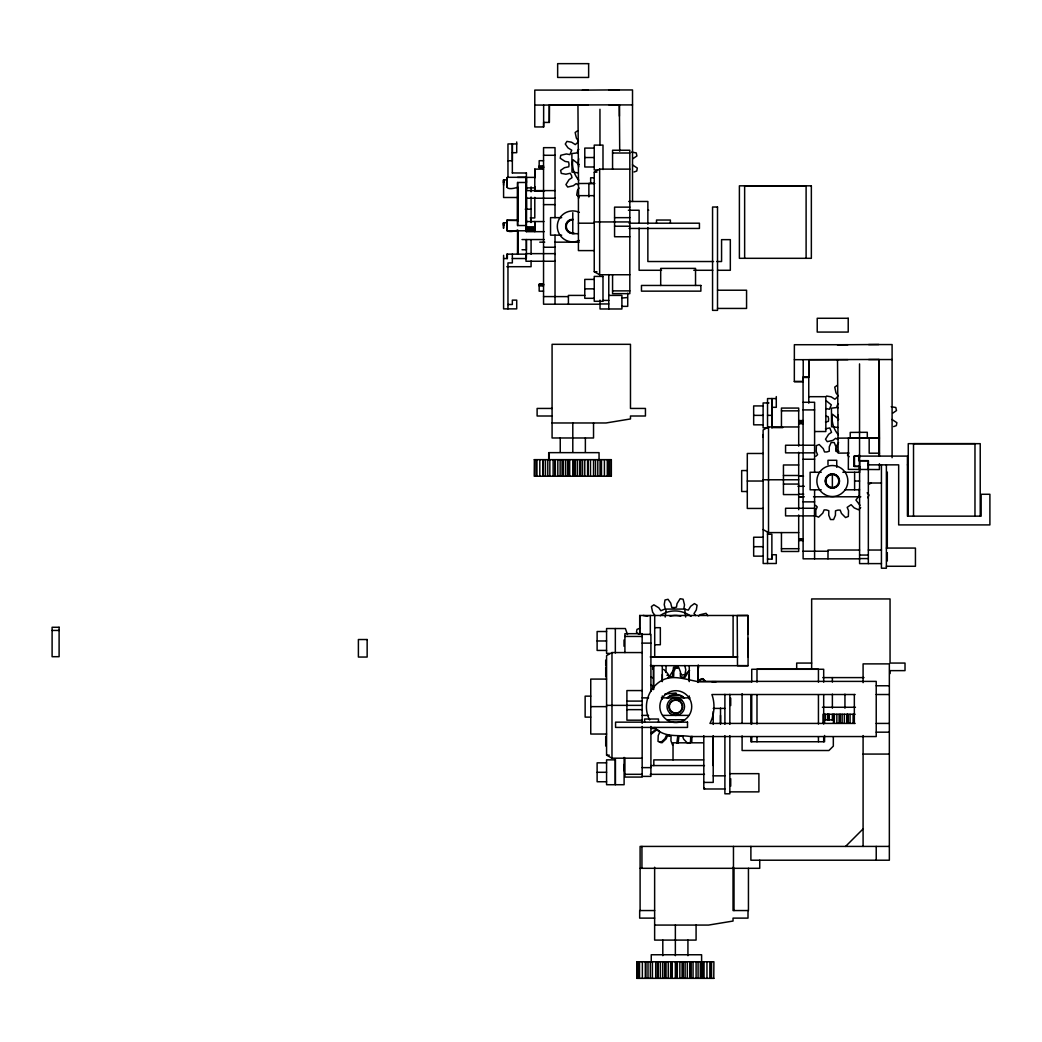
<?xml version="1.0" encoding="UTF-8"?>
<svg xmlns="http://www.w3.org/2000/svg" width="1042" height="1042" viewBox="0 0 1042 1042"><rect width="100%" height="100%" fill="white"/><g stroke="black" fill="none" stroke-linecap="round" stroke-linejoin="round"><path stroke-width="1.5" d="M507.141 181.295C507.076 169.104 507.076 194.086 507.128 185.281C505.083 191.077 516.897 187.755 517.64 187.195L517.587 225.541L526.34 225.541L526.34 231.663L544.132 231.663M517.64 187.195L517.64 220.292L507.076 220.305L507.089 230.803L526.379 230.79L526.34 231.663L526.34 226.895M517.64 220.474L507.141 220.305L507.076 222.767M507.141 187.208L507.141 186.375M507.128 254.131L507.128 258.52L507.128 254.131L526.405 254.157L526.392 239.556L522.016 239.556M517.653 230.621L517.627 254.131L517.653 230.1C516.715 230.634 505.096 233.981 507.076 228.172L507.141 230.803L507.141 229.266M517.939 234.867L517.939 230.803M526.34 179.953L526.34 182.637L526.405 172.946M526.34 181.113L526.34 226.83L534.793 226.83L534.793 230.308L526.353 230.79L526.34 230.074M526.392 220.292L526.353 222.91L526.353 197.615L526.34 225.541M526.353 185.411L526.353 191.129L526.405 177.322L507.962 177.322M531.068 217.947L531.068 222.558L531.081 196.977M588.3 90.094L534.793 90.094L534.767 126.942L543.624 126.955L543.65 105.073L619.391 104.838L619.716 151.233M534.793 226.83L534.793 221.555L534.793 231.663M615.353 758.745L615.353 784.717L615.34 759.852L606.574 759.852L606.574 784.717L624.106 784.717L624.119 757.417M619.391 116.157L619.391 104.916M639.723 615.483L639.723 634.018L639.723 615.483L748.065 615.483L748.065 634.018M653.542 689.583L653.542 665.682L650.325 665.669L748.065 665.695L748.065 638.407M662.295 680.882L662.295 674.448M689.27 680.869L689.27 674.421M698.023 682.471L698.023 665.669L698.023 681.702M713.21 765.583L713.21 736.355M720.517 724.138L720.517 715.385M838.055 438.148L879.513 437.861L878.966 359.464L803.226 359.685L803.2 381.58L794.33 381.567L794.369 344.72L847.875 344.72M878.966 438.226L878.966 359.542M543.624 126.955L543.598 122.409L549.329 122.435L549.368 105.086L588.3 105.06M803.174 377.035L808.892 377.048L808.944 359.711L847.875 359.685M859.546 472.169L859.585 456.096L854.323 456.096L854.336 466.386L859.585 466.386L854.323 466.386L854.336 456.096L907.439 456.096L907.439 516.155L981.147 516.155L981.147 494.273L989.9 494.273L989.9 524.908L898.673 524.908L898.673 464.849L868.299 464.849L868.338 460.707L858.712 460.694L858.712 455.211M549.316 122.435L549.368 105.099M808.892 377.061L808.944 359.711M859.546 466.529L859.533 469.447L879.37 469.564L879.422 463.742M879.487 456.253L879.513 438.226L848.435 438.083L848.331 469.369L859.585 469.447M868.26 469.447L868.312 463.638M526.405 254.157L526.327 258.533L512.338 258.52M676.037 694.389L676.076 692.995L664.926 694.011M555.073 260.539L555.021 261.255L525.989 261.255L525.989 253.636L555.073 253.636L555.073 254.456M652.943 669.211L653.191 666.776M665.2 617.033L666.151 609.075L684.698 609.075L685.649 617.033M666.098 666.085L665.929 672.494M678.108 742.985L678.915 736.42L681.377 735.691M676.831 743.024L677.73 736.473L682.432 735.834L683.669 739.156L687.694 743.324L690.507 742.256L690.755 736.46M867.804 497.776L868.989 495.015L867.178 492.762M848.448 452.957L847.511 455.12L849.074 456.709M651.849 689.009L653.113 686.769L651.094 684.607M579 188.003L577.45 190.53L576.708 195.141L579.352 196.769M838.563 442.629L837.013 445.142L836.283 449.766L838.927 451.394M526.405 177.322L526.353 182.806M688.371 671.882L685.024 677.339L682.797 677.274L680.361 676.44L680.478 671.999L678.811 667.635L675.711 667.544L673.809 671.829L673.692 676.258L668.977 676.909L667.753 673.588L663.728 669.407M845.583 846.417L863.089 828.911M815.925 456.253L817.54 454.703L816.212 451.42L816.381 445.611L819.181 444.517L823.258 448.633L824.535 451.941L826.775 451.967L829.237 451.238L829.289 446.797L831.138 442.498L834.251 442.537L835.971 446.888L835.905 451.329L838.354 452.137M858.777 496.252L855.925 500.056L859.963 505.292M860.705 507.623L858.465 509.772L854.179 507.884L851.106 504.68L847.185 507.363L848.514 510.645L848.344 516.441L845.544 517.548L841.467 513.419L840.191 510.124L837.95 510.085L835.489 510.827L835.437 515.269L833.587 519.567L830.474 519.528L828.755 515.178L828.82 510.736L826.371 509.929L824.144 509.903L822.776 513.159L818.582 517.171L815.821 515.998L815.808 510.189L817.215 506.946L815.652 505.357M689.57 670.488L685.376 674.5L684.008 677.769L681.768 677.73M698.544 616.03L700.432 614.624L706.085 613.321L707.831 615.77M660.237 615.757L662.491 614.116A26.258 26.258 0 0 1 691.015 616.382M577.633 130.758L575.171 132.49L576.395 138.169L578.466 141.035L577.268 142.923L575.301 144.591L571.563 142.207L566.939 141.399L565.285 144.03L567.981 147.86L571.732 150.23L569.883 154.607L566.392 153.956L560.752 155.284L560.218 158.241L565.077 161.419L568.567 162.005L569.036 164.193L568.802 166.759L564.464 167.697L560.622 170.354L561.273 173.389L565.884 174.222L570.221 173.285L571.498 175.512L571.967 177.7L569.036 179.68L565.949 184.59L567.682 187.039L573.334 185.736L576.174 183.626L578.089 184.799M837.195 385.384L834.746 387.116L835.971 392.795L838.042 395.66L836.843 397.549L834.876 399.216L831.125 396.833L826.514 396.025M633.054 158.605L636.909 155.948L636.245 152.913L631.647 152.08M892.629 413.231L896.485 410.561L895.82 407.526L891.21 406.706M669.798 696.251L667.31 698.153A11.983 11.983 0 0 1 669.798 696.251L680.166 695.587L684.294 698.166A11.983 11.983 0 0 0 681.768 696.251M629.824 274.749L599.645 274.749L594.24 271.728L594.24 172.151L599.645 169.13L629.824 169.13M798.693 426.959L768.514 426.959L763.109 429.994L763.161 563.501L776.29 563.501L776.29 554.748L771.914 554.748L771.914 559.124L767.485 559.124M642.159 652.566L611.98 652.566L606.574 655.587L606.574 755.163L611.98 758.185L642.159 758.185M868.976 484.152L871.164 483.084M697.932 680.387L702.269 678.629L704.444 680.843M651.615 733.855L656.799 729.752L659.065 730.95M698.648 680.335L703.05 678.759L705.147 681.051M650.703 733.294L656.056 729.413L658.27 730.702L659.781 732.357L658.231 735.548L658.01 741.344L660.732 742.594L664.991 738.648L666.385 735.392L671.061 736.29L670.931 740.732L672.598 745.108M688.97 743.141L691.758 742.047L691.94 736.238M634.044 171.969L636.779 171.018L637.3 168.062L632.455 164.883M893.619 426.595L896.354 425.644L896.875 422.687L892.03 419.509M639.723 628.391L636.988 629.342L636.467 632.299L638.707 634.122M825.485 422.01L828.377 421.385L828.611 418.819L828.143 416.631L825.811 416.24M825.459 428.848L829.797 427.91L831.542 432.326L828.611 434.306L825.511 439.216L827.257 441.665L832.91 440.362L835.749 438.252L837.651 439.424M578.232 152.757L571.863 153.565L571.993 172.125L578.375 172.842M837.807 407.383L831.438 408.19L831.568 426.751L837.937 427.467M799.761 497.125L802.679 496.891M582.465 90.133L619.287 89.873M593.745 177.778L590.632 177.791L590.671 183.444M578.492 183.522L593.784 183.418M837.403 344.785L878.862 344.498M848.983 453.049L838.159 453.127L837.508 359.75M609.023 89.951L632.52 89.951L632.52 201.458M609.023 104.916L632.52 104.916M516.715 143.939L507.962 143.939L507.962 177.387M594.24 148.081L584.783 148.081L584.783 166.994L594.24 166.994M512.338 152.692L516.715 152.692L516.715 141.959M612.566 153.005L629.824 153.005M543.546 155.284L555.021 155.284M584.783 157.537L594.24 157.537M543.546 160.702L539.17 160.702L539.17 167.697L543.546 167.697M507.962 160.755L512.338 160.755L512.338 143.939L512.338 173.011M539.17 165.952L543.546 165.952M539.17 166.668L543.546 166.668M539.17 167.228L543.546 167.228M539.17 167.58L543.546 167.58M543.546 169.117L534.793 169.117L534.793 177.869M597.157 169.963L594.24 169.963L594.24 145.099L602.992 145.099L602.992 169.533M594.24 172.151L596.936 172.151M512.338 172.946L526.444 173.011M517.587 177.387L534.807 177.387L534.793 169.117L534.793 190.999L544.419 190.999M517.587 225.541L517.587 182.48L526.34 182.48L526.353 184.16M555.021 190.608L525.989 190.608L525.989 198.227L555.021 198.227M594.24 195.649L578.414 195.649L578.414 250.601L594.24 250.601M517.939 197.498L503.586 197.498L503.586 186.114M628.717 201.471L647.863 201.471L647.863 224.199M543.546 204.623L555.021 204.623M629.824 207.137L614.572 207.137L614.572 236.742L629.824 236.742M525.233 209.195L531.081 209.195M628.378 210.237L639.111 210.237L639.111 223.209M647.863 210.237L648.736 210.237M561.664 217.648L550.541 217.648L550.541 235.166L561.664 235.166M614.572 217.661L629.824 217.661M530.196 217.947L534.793 217.947L534.793 197.342M526.34 221.555L543.95 221.568M594.24 221.933L629.824 221.933M503.586 222.78L503.547 228.328L503.533 222.78L503.599 225.554L503.533 222.78L507.128 222.767M578.414 223.196L594.24 223.196M629.055 223.196L699.429 223.196L699.429 228.445L629.055 228.445M614.572 226.218L629.824 226.218M526.34 228.237L534.793 228.237M526.34 229.305L534.793 229.305M578.388 233.682L572.787 233.682L572.787 212.711M544.171 239.556L526.392 239.556L526.392 249.767L522.016 249.754M539.782 242.161L544.732 242.161M555.021 242.161L579.118 242.161M543.546 247.241L555.021 247.241M503.586 258.52L507.363 258.52L507.363 254.131M713.562 261.529L647.863 261.529L647.863 227.443M716.714 261.529L721.572 261.529L721.572 239.647L730.325 239.647L730.325 270.282L717.521 270.282M506.816 266.7L531.081 266.7L531.081 261.008M661.514 270.282L639.111 270.282L639.111 228.081M693.777 270.282L712.78 270.282M594.24 271.728L596.936 271.728M594.24 279.399L584.783 279.399L584.783 298.312L594.24 298.312M543.546 284.166L539.17 284.166L539.17 291.161L543.546 291.161M539.17 284.297L543.546 284.297M539.17 284.635L543.546 284.635M539.17 285.195L543.546 285.195M539.17 285.925L543.546 285.925M584.783 288.855L594.24 288.855M717.508 290.223L746.567 290.223L746.567 308.432L717.508 308.432M612.566 290.874L629.824 290.874M584.783 295.407L568.411 295.407L568.411 304.199M608.775 295.407L621.905 295.407L621.905 308.979L600.023 308.979L600.023 300.122M543.546 296.579L568.411 296.618M621.905 298.038L626.854 297.595M602.94 300.435L608.775 300.435M600.023 303.951L608.775 303.951M600.023 304.199L543.546 304.199L543.546 147.664L555.021 147.664L555.021 217.648M507.962 304.498L512.338 304.498L512.338 300.122L516.715 300.122L516.715 308.875L503.586 308.875L503.586 255.316M621.905 306.348L627.727 306.348L627.727 293.219M868.598 344.563L892.095 344.563L892.095 457.685M868.598 359.542L892.095 359.542M808.761 396.689L825.837 396.689L825.837 431.531L814.974 431.531M776.29 398.565L767.537 398.565L767.537 427.428M803.121 402.29L814.597 402.29L814.597 472.273M768.957 402.941L763.109 402.941L763.109 427.806L767.485 427.806M763.109 405.924L753.666 405.924L753.666 424.823L763.109 424.823M771.914 407.318L776.29 407.318L776.29 396.585M552.078 408.438L537.112 408.438L537.112 416.005L552.078 416.005M803.121 409.91L814.597 409.91M781.448 410.848L798.693 410.848M753.666 415.367L763.109 415.367M767.537 415.367L771.914 415.367L771.914 398.565L771.914 427.637M798.745 420.577L803.121 420.577M798.745 421.294L803.121 421.294M798.745 421.854L803.121 421.854M798.745 422.205L803.121 422.205M798.745 422.323L803.121 422.323M552.078 422.974L606.014 422.974L630.475 418.949L630.475 416.005L645.441 416.005L645.441 408.438L630.475 408.438L630.475 344.316L552.078 344.316L552.078 437.979L593.536 437.979L593.536 422.974M798.745 423.742L803.121 423.742M771.914 427.572L782.776 427.637M814.597 445.234L785.564 445.234L785.564 452.853L814.597 452.853M879.513 453.192L869.171 453.192L869.171 438.226M763.109 453.478L747.296 453.478L747.296 508.444L763.109 508.444M803.121 459.248L814.597 459.248M534.233 459.652L611.341 459.652L611.341 476.233L534.233 476.233L534.364 459.652M798.693 464.979L783.441 464.979L783.441 494.585L798.693 494.585M907.439 464.849L908.311 464.849M747.27 470.554L741.67 470.554L741.67 491.511L747.27 491.511M821.239 472.273L810.116 472.273L810.116 489.792L821.239 489.792M842.861 472.273L859.585 472.273M783.441 475.491L798.693 475.491M803.525 476.181L798.719 476.181L803.121 476.181M763.109 479.776L798.693 479.776M747.296 481.026L763.109 481.026M854.609 481.026L859.585 481.026M868.338 483.019L881.48 483.019M783.441 484.061L798.693 484.061M797.938 486.288L804.333 486.288M845.075 489.792L859.585 489.792M798.901 494.182L803.747 494.182M799.357 496.787L804.294 496.787M813.528 496.787L860.822 496.787M803.121 501.866L814.597 501.866M763.109 529.57L768.514 532.592L798.693 532.592M767.485 534.259L771.875 534.259L771.875 559.124M763.109 537.229L753.666 537.229L753.666 556.141L763.109 556.141M798.745 538.792L803.121 538.792M798.745 538.922L803.121 538.922M798.745 539.261L803.121 539.261M798.745 539.821L803.121 539.821M798.745 540.551L803.121 540.551M753.666 546.685L763.109 546.685M886.377 548.066L915.436 548.066L915.436 566.275L886.377 566.275M781.448 548.704L798.693 548.704M859.585 550.033L827.986 550.033L827.986 558.825M868.338 550.033L881.48 550.033M803.121 551.205L827.986 551.231M859.585 555.06L868.338 555.06M859.585 558.577L868.338 558.577M859.585 558.825L803.121 558.825L803.069 377.478L808.761 377.478L808.761 403.163M881.48 563.605L859.585 563.605L859.585 460.694L868.338 460.707L868.338 563.605M654.702 627.675L660.341 627.675L660.341 644.751L654.702 644.751M52.1 630.436L59.107 630.436M606.574 631.517L597.118 631.517L597.118 650.429L606.574 650.429M642.159 634.37L650.911 634.37L650.911 691.432M624.913 636.441L642.159 636.441M597.118 640.973L606.574 640.973M642.159 643.122L650.911 643.122M609.492 653.399L606.574 653.399L606.574 628.534L625.382 628.547L627.492 634.578M811.653 663.064L796.687 663.064L796.687 669.12M822.815 677.6L864 677.6M606.574 679.084L590.749 679.084L590.749 734.037L606.574 734.037M697.372 681.702L750.852 681.702M876.218 685.766L889.347 685.766M642.159 690.572L626.906 690.572L626.906 720.178L642.159 720.178M855.13 694.519L711.907 694.519C715.268 703.832 714.46 714.604 709.967 723.422L855.13 723.422M876.218 694.519L889.347 694.519M590.736 696.147L585.135 696.147L585.135 717.117L590.736 717.117M642.159 697.879L648.567 697.879M661.37 697.879L690.078 697.879M675.789 700.133L681.572 700.133M626.906 701.097L642.159 701.097M606.574 705.369L642.159 705.369M590.749 706.632L606.574 706.632M822.412 707.271L855.456 707.271M713.21 708.404L724.893 708.404M626.906 709.654L642.159 709.654M855.091 714.278L823.05 714.278L823.05 723.317M642.159 715.385L648.567 715.385M662.972 715.385L688.488 715.385M667.049 719.762L685.037 719.762M833.326 719.866L824.561 719.866L824.561 722.992M876.218 723.422L889.347 723.422M651.432 728.514L656.252 728.514M876.218 732.174L889.347 732.174M703.116 742.816L673.028 742.816L673.028 759.892M863.089 754.069L889.347 754.069M606.574 755.163L609.283 755.163M703.584 759.892L653.816 759.892L653.816 765.583M606.574 762.835L597.118 762.835L597.118 781.747L606.574 781.747M651.055 765.583L704.457 765.583M642.159 767.628L650.911 767.628M597.118 772.291L606.574 772.291M729.843 773.659L758.902 773.659L758.902 791.868L729.843 791.868M624.913 774.31L642.159 774.31M650.247 774.336L704.457 774.336M713.21 775.847L724.893 775.847M642.159 776.381L650.911 776.381L650.911 726.469M703.806 782.412L713.21 782.412L713.21 735.678M724.893 788.989L703.806 788.989L703.806 735.678M889.347 846.417L640.101 846.417L640.101 910.552M640.101 868.312L759.735 868.312L759.735 860.21M654.637 910.552L639.671 910.552L639.671 918.119L654.637 918.119M654.637 925.075L708.56 925.075L733.034 921.05L733.034 918.119L748 918.119L748 910.552L733.034 910.552L733.034 867.257M713.9 978.347L636.792 978.347L636.792 961.766L713.9 961.766L713.77 978.347M534.793 105.06L543.65 105.073M794.369 359.685L803.226 359.685M794.33 381.567L803.2 381.58M711.79 681.689L716.167 681.702M748.065 665.695L737.502 665.656L737.215 615.562L747.804 615.483L748.091 656.929M594.787 183.496L588.873 183.457L588.873 196.925M677.665 668.13L674.565 668.091L672.715 672.39L672.65 676.831L667.961 677.534M669.798 735.522L667.557 735.496L666.203 738.765L661.996 742.764L659.234 741.591M517.6 187.899L517.587 182.48M678.264 666.997L673.523 667.297L672.989 670.801L669.876 675.698L666.906 675.216M643.188 615.47L647.798 616.265M675.789 697.879L681.976 700.432M825.967 408.581L829.445 409.232L831.308 404.856L826.137 400.727M650.703 677.013L652.982 677.899M654.923 727.485C664.262 738.348 678.472 734.428 690.533 736.551L876.218 736.551L876.218 681.39L696.642 681.39C681.924 678.563 667.44 672.676 654.923 685.766C646.248 694.636 643.722 708.925 649.648 719.957M579.17 164.61L572.944 159.686L572.514 162.435A26.258 26.258 0 0 0 578.779 180.201M838.745 419.236L832.519 414.299L832.076 417.06A26.258 26.258 0 0 0 838.354 434.827M695.691 615.562L693.998 613.621L696.33 609.844L697.072 605.22L694.415 603.592L690.638 606.34L688.306 610.13L685.818 609.505L683.917 608.333L684.503 604.842L683.109 599.215L680.139 598.733L677.026 603.631L676.492 607.121L674.304 607.629L671.751 607.434L670.748 603.11L668.026 599.293L665.004 599.997L664.236 604.607L665.239 608.932L660.849 610.742L658.818 607.838L653.868 604.816L651.419 606.561L652.644 612.227L654.715 615.106M680.452 673.236L681.989 675.125L685.011 674.434L685.779 669.811L684.776 665.486M763.148 434.592L763.161 437.275L763.109 436.559M698.27 664.991L698.596 667.87M507.076 220.305L507.089 221.842M867.322 437.953L867.283 432.3L850.207 432.417L850.246 438.07M577.945 105.138L578.597 198.501M503.533 181.933L503.586 182.663L503.533 179.875L507.115 179.875L507.076 181.139M507.128 178.104L507.128 177.4L507.089 180.175M507.141 220.305L507.141 222.923M859.533 363.892L859.559 457.464M854.323 456.096L854.336 466.386M599.958 109.267L599.971 144.76M526.34 183.848L526.353 187.886L534.807 187.886L534.793 190.999L534.793 186.622M980.222 516.155L980.222 443.671L908.259 443.671L908.259 516.155M974.973 516.155L974.973 443.671L913.521 443.671L913.521 516.155M890.05 673.562L890.05 670.631L905.016 670.631L905.016 663.064L890.05 663.064L890.05 598.942L811.653 598.942L811.653 669.12M887.302 472.078L887.302 547.845M887.302 552.664L887.302 560.974M886.377 464.849L886.377 568.203L881.428 568.203L881.428 464.849M878.966 436.702L878.966 456.279M876.218 846.417L876.218 860.21M863.089 682.64L863.089 663.884L889.347 663.884L889.347 860.21L750.891 860.21L750.891 846.417M863.089 735.561L863.089 846.417M859.233 488.906L859.233 496.787M854.609 472.273L854.609 489.792M854.336 694.519L854.336 723.422M853.111 714.278L853.111 723.317M850.077 714.278L850.077 723.317M847.758 714.278L847.758 723.317M847.576 714.278L847.576 723.317M847.407 714.278L847.407 723.317M847.159 714.278L847.159 723.317M844.945 694.167L844.945 708.208M844.346 714.278L844.346 723.317M842.144 714.278L842.144 723.317M840.321 714.278L840.321 723.317M839.097 714.278L839.097 723.317M836.856 714.278L836.856 723.317M836.739 467.324L836.739 460.29L827.986 460.29L827.986 464.667M834.382 714.278L834.264 723.317M833.483 714.278L833.483 723.317M833.326 736.863L833.326 746.124L828.937 750.514L742.099 750.514L742.099 735.899M832.363 473.836L832.363 488.229M832.376 677.6L832.376 682.093M832.376 694.167L832.376 708.208M832.363 714.278L832.363 720.309M829.263 714.278L829.263 720.309M828.247 714.278L828.247 720.309M827.713 714.278L827.713 720.309M827.582 714.278L827.582 720.309M825.277 714.278L825.277 720.309M824.561 735.496L824.561 741.748L750.852 741.748L750.852 736.889M823.688 682.158L823.688 669.264L751.725 669.264L751.725 682.158M823.688 694.623L823.688 724.034M823.688 736.889L823.688 741.748M818.439 682.158L818.439 669.264L756.987 669.264L756.987 682.158M818.439 695.04L818.439 724.034M818.439 736.915L818.439 741.748M814.597 489.792L814.597 558.825M806.104 258.312L806.104 185.828L744.639 185.828L744.639 258.312M798.693 446.171L798.693 408.073L781.448 408.073L781.448 426.959M798.693 452.254L798.693 509.707M798.693 514.982L798.693 551.478L781.448 551.478L781.448 532.592M771.875 402.941L771.875 427.806M768.514 426.959L768.514 532.592M767.537 531.602L767.537 563.501M756.987 695.04L756.987 724.034M756.987 736.915L756.987 741.748M751.725 694.623L751.725 724.034M751.725 736.915L751.725 741.748M750.852 694.688L750.852 723.903M748.443 868.312L748.443 910.552M742.099 693.698L742.099 722.914M734.011 868.312L734.011 910.552M733.464 846.417L733.464 868.312M733.099 615.483L733.099 656.942M730.716 698.114L730.716 705.551M730.716 778.7L730.716 786.137M729.843 694.35L729.843 724.359M729.843 735.665L729.843 793.796L724.893 793.796L724.893 735.665M724.893 694.35L724.893 724.359M720.517 708.091L720.517 723.877M713.21 711.504L713.21 724.398M711.543 961.766L711.543 978.347M711.1 961.766L711.1 978.347M709.849 961.766L709.849 978.347M706.958 961.766L706.958 978.347M704.457 788.104L704.457 788.989M704.04 961.766L704.04 978.347M702.621 961.766L702.621 978.347M701.904 961.766L701.904 978.347M701.605 961.766L701.605 954.759L651.25 954.759L651.25 961.766M700.354 961.766L700.354 978.347M698.075 961.766L698.075 978.347M696.082 925.075L696.082 940.092L654.637 940.092L654.637 867.257M696.095 961.766L696.095 978.347M695.535 285.456L695.535 268.393L660.693 268.393L660.693 285.456M693.06 961.766L693.06 978.347M690.742 961.766L690.742 978.347M690.559 961.766L690.559 978.347M690.39 961.766L690.39 978.347M690.143 961.766L690.143 978.347M689.27 665.669L689.27 681.611M689.27 695.952L689.27 699.13M687.928 940.092L687.928 955.683M687.329 961.766L687.329 978.347M685.128 961.766L685.128 978.347M683.305 961.766L683.305 978.347M682.08 961.766L682.08 978.347M679.84 961.766L679.84 978.347M677.365 961.766L677.248 978.347M676.466 961.766L676.466 978.347M675.359 925.075L675.359 955.683M675.346 961.766L675.346 978.347M672.246 961.766L672.246 978.347M671.23 961.766L671.23 978.347M670.696 961.766L670.566 978.347M670.384 223.196L670.384 220.044L656.512 220.044L656.512 223.196M668.261 961.766L668.261 978.347M666.033 961.766L666.033 978.347M664.627 961.766L664.627 978.347M662.803 940.092L662.803 955.683M662.686 961.766L662.686 978.347M662.295 665.695L662.295 681.624M662.295 695.952L662.295 699.143M660.367 961.766L660.367 978.347M658.479 722.158L658.479 719.019L644.594 719.019L644.594 722.158M657.645 961.766L657.645 978.347M657.463 961.766L657.463 978.347M655.692 961.766L655.692 978.347M654.702 615.483L654.702 656.942M653.542 665.695L653.542 689.309M652.409 961.766L652.409 978.347M650.325 615.483L650.325 634.617M650.338 961.766L650.338 978.347M648.007 961.766L648.007 978.347M645.91 961.766L645.91 978.347M645.311 961.766L645.311 978.347M642.367 961.766L642.367 978.347M642.159 723.343L642.159 633.679L624.913 633.679L624.913 652.566M642.159 726.469L642.159 777.072L624.913 777.072L624.913 758.185M641.937 846.417L641.937 868.312M639.514 961.766L639.514 978.347M638.941 961.766L638.941 978.347M638.486 961.766L638.486 978.347M636.923 961.766L636.923 978.347M624.028 639.97L624.028 646.261M624.028 764.489L624.028 770.767M615.34 628.534L615.34 652.969M612.566 169.13L612.566 150.243L629.824 150.243L629.824 293.636L612.566 293.636L612.566 274.749M611.98 652.566L611.98 758.185M611.224 459.652L611.224 476.233M608.984 459.652L608.984 476.233M608.775 274.554L608.775 308.979M608.541 459.652L608.541 476.233M607.291 459.652L607.291 476.233M605.715 660.107L605.715 665.656M605.715 667.284L605.715 676.779M605.715 736.486L605.715 745.981M604.412 459.652L604.412 476.233M601.495 459.652L601.495 476.233M600.062 459.652L600.062 476.233M599.645 169.13L599.645 274.749M599.046 459.652L599.046 452.645L548.704 452.645L548.704 459.652M597.795 459.652L597.795 476.233M595.516 459.652L595.516 476.233M593.536 459.652L593.536 476.233M590.501 459.652L590.501 476.233M588.183 459.652L588.001 476.233M587.831 459.652L587.831 476.233M587.584 459.652L587.584 476.233M585.37 437.979L585.37 452.02M584.77 459.652L584.77 476.233M582.569 459.652L582.569 476.233M580.746 459.652L580.746 476.233M579.521 459.652L579.521 476.233M577.281 459.652L577.281 476.233M574.819 459.652L574.819 476.233M574.689 459.652L574.689 476.233M573.921 459.652L573.921 476.233M572.8 422.974L572.8 452.02M572.787 459.652L572.787 476.233M569.687 459.652L569.687 476.233M568.672 459.652L568.672 476.233M568.137 459.652L568.137 476.233M568.02 459.652L568.02 476.233M565.702 459.652L565.702 476.233M563.475 459.652L563.475 476.233M562.068 459.652L562.068 476.233M560.244 437.979L560.244 452.02M560.127 459.652L560.127 476.233M557.822 459.652L557.822 476.233M555.308 459.652L555.36 476.233M555.021 235.166L555.021 304.199M555.086 459.652L555.086 476.233M554.904 459.652L554.904 476.233M553.133 459.652L553.133 476.233M549.85 459.652L549.85 476.233M549.264 452.645L549.264 459.652M547.792 459.652L547.792 476.233M545.448 459.652L545.448 476.233M543.364 459.652L543.364 476.233M542.752 459.652L542.752 476.233M539.808 459.652L539.808 476.233M536.956 459.652L536.956 476.233M535.927 459.652L535.927 476.233M531.081 186.883L531.081 191.806M531.081 239.699L531.081 254.248M526.392 187.326L526.392 190.452M526.405 196.704L526.405 209.195M517.939 195.362L517.939 221.06M517.939 230.412L517.939 254.248M512.338 254.131L512.338 262.897L507.962 262.897L507.962 308.875M507.115 179.003L507.089 185.437M507.076 221.894L507.089 228.328M572.787 232.913A6.499 6.499 0 0 1 566.288 226.414A6.499 6.499 0 0 1 572.787 219.901M572.787 233.343A6.942 6.942 0 0 1 569.323 220.396M834.16 474.331A6.942 6.942 0 0 1 834.16 487.734M832.363 487.969A6.942 6.942 0 0 1 825.42 481.026A6.942 6.942 0 0 1 832.363 474.097M667.466 697.671A11.983 11.983 0 0 1 684.412 698.127M670.058 616.187A20.723 20.723 0 0 1 680.791 616.187M837.781 408.125A2.631 2.631 0 0 1 838.432 404.009M838.107 420.134A20.723 20.723 0 0 1 838.068 414.716M578.766 166.85A20.723 20.723 0 0 1 578.714 158.749M574.65 233.356A7.203 7.203 0 0 1 565.65 227.351A7.203 7.203 0 0 1 572.787 219.211M579.339 240.455A15.5 15.5 0 0 1 557.301 226.414A15.5 15.5 0 0 1 579.339 212.36M578.206 153.5A2.631 2.631 0 0 1 578.857 149.384M526.392 187.195L526.392 187.899L526.392 187.195M814.636 515.165L814.597 515.881L785.564 515.881L785.564 508.262L814.636 508.262L814.636 515.165M588.639 63.653L557.652 63.653L557.652 77.447L588.639 77.447L588.639 63.653M811.353 185.828L739.39 185.828L739.39 258.312L811.353 258.312L811.353 185.828M717.508 207.019L712.559 207.019L712.559 310.36L717.508 310.36L717.508 207.019M602.992 276.417L594.24 276.417L594.24 301.281L602.992 301.281L602.992 276.417M700.875 285.456L641.468 285.456L641.468 291.148L700.875 291.148L700.875 285.456M848.214 318.279L817.215 318.279L817.215 332.072L848.214 332.072L848.214 318.279M59.107 627.271L52.1 627.271L52.1 656.694L59.107 656.694L59.107 627.271M367.149 639.528L358.396 639.528L358.396 657.046L367.149 657.046L367.149 639.528M737.58 656.942L650.208 656.942L737.515 656.903M687.512 722.158L615.562 722.158L615.562 727.42L687.512 727.42L687.512 722.158M679.254 700.615L677.574 699.924A6.942 6.942 0 0 0 668.951 707.831A6.942 6.942 0 0 0 679.762 712.311A6.942 6.942 0 0 0 679.254 700.615M503.586 179.966L503.586 185.437L503.586 179.979M657.906 978.347L657.906 961.766L657.867 978.347M829.106 486.666A6.499 6.499 0 0 0 838.862 481.026A6.499 6.499 0 0 0 829.106 475.399A6.499 6.499 0 0 0 829.106 486.666M672.533 712.259A6.499 6.499 0 0 0 682.289 706.632A6.499 6.499 0 0 0 672.533 701.006A6.499 6.499 0 0 0 672.533 712.259M669.589 712.819A8.753 8.753 0 0 0 684.242 708.899A8.753 8.753 0 0 0 673.523 698.166A8.753 8.753 0 0 0 669.589 712.819M667.818 720.426A15.93 15.93 0 0 0 691.719 706.632A15.93 15.93 0 0 0 667.818 692.826A15.93 15.93 0 0 0 667.818 720.426M828.768 487.265A7.203 7.203 0 0 0 839.565 481.026A7.203 7.203 0 0 0 828.768 474.8A7.203 7.203 0 0 0 828.768 487.265M824.613 494.455A15.5 15.5 0 0 0 847.862 481.026A15.5 15.5 0 0 0 824.613 467.611A15.5 15.5 0 0 0 824.613 494.455"/></g></svg>
